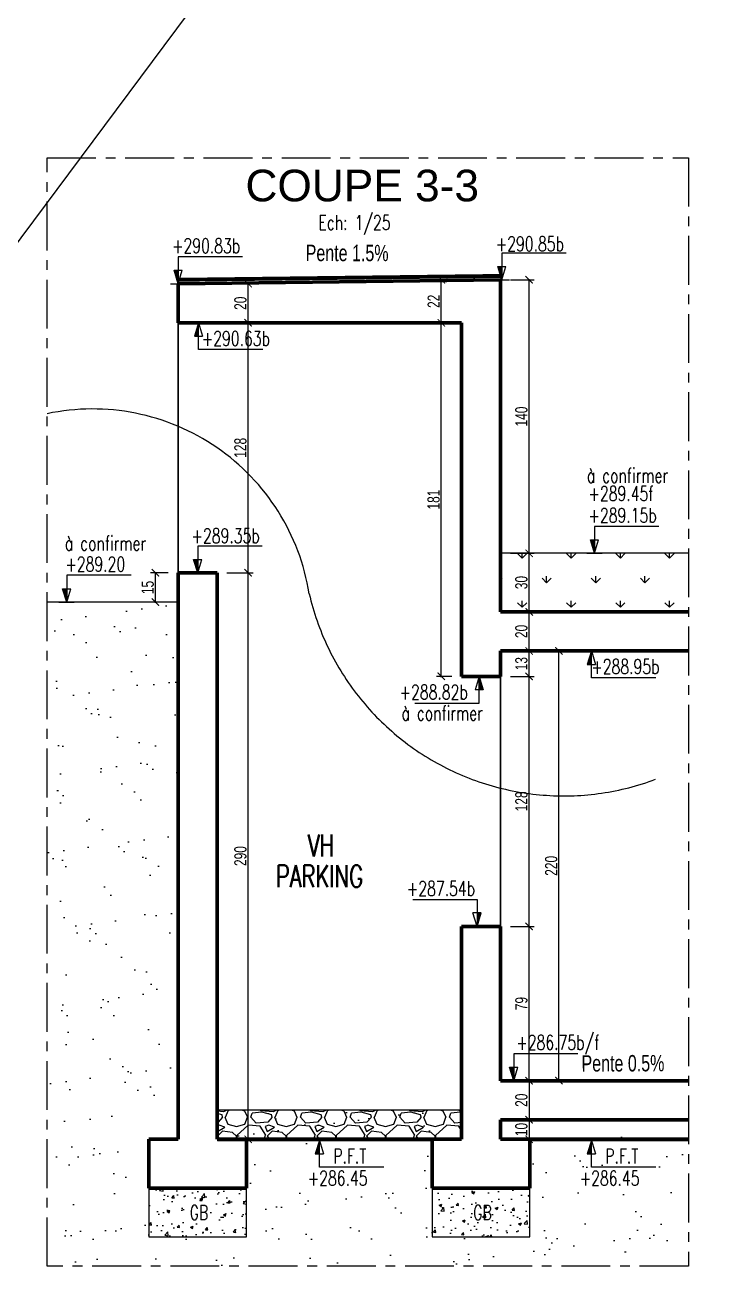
# Model space of a CAD drawing. Header units: metres. Extents: x -12536 to 12621, y -17191 to 9596.
# Drawn here: x 8620 to 8968, y 2401 to 3043 of the extents above; entities that cross this region are included whole.
import ezdxf
from ezdxf.enums import TextEntityAlignment as Align

# ---------------------------------------------------------------- set-up
doc = ezdxf.new("R2010")
doc.units = ezdxf.units.M
doc.header["$MEASUREMENT"] = 0
doc.header["$PDMODE"] = 2
doc.header["$PDSIZE"] = 0.25
doc.linetypes.add('AXES', pattern=[2, 1.25, -0.25, 0.25, -0.25])
doc.linetypes.add('CACHE2', pattern=[4.7625, 3.175, -1.5875])
for name, color, linetype, lineweight in [('B-AXE', 1, 'AXES', 13), ('B-CAC', 5, 'CACHE2', 9), ('B-COT', 1, 'Continuous', 18), ('B-HAC', 8, 'Continuous', 9), ('B-T-VUE', 3, 'Continuous', 30), ('B-TEXTE pentes', 3, 'Continuous', 25), ('B-TITRE', 7, 'Continuous', 40), ('B-TXT', 3, 'Continuous', 30), ('B-VOILE-BA', 7, 'Continuous', 60), ('COTATION', 1, 'Continuous', 18), ('Plots', 5, 'Continuous', 0)]:
    doc.layers.add(name, color=color, linetype=linetype, lineweight=lineweight)
doc.styles.add('TEXTE', font='arial.ttf', dxfattribs={"width": 0.7})
doc.styles.add('TEXTE50', font='romans.shx', dxfattribs={"width": 0.7, "height": 0.15})
doc.styles.add('TITRE50', font='arial.ttf', dxfattribs={"height": 0.3})
doc.dimstyles.new('COT25CMm', dxfattribs={"dimscale": 0.5, "dimtxt": 12.5, "dimasz": 7.5, "dimexe": 5, "dimexo": 10, "dimgap": 1.5, "dimtad": 1, "dimdec": 1, "dimrnd": 0.5, "dimzin": 12, "dimdsep": 46, "dimtxsty": 'TEXTE', "dimblk1": 'ARCHTICK', "dimblk2": 'ARCHTICK', "dimsah": 1, "dimcen": 0, "dimdle": 0.75, "dimclrd": 1, "dimclre": 1, "dimclrt": 3, "dimadec": 0, "dimazin": 3, "dimtfac": 1, "dimtdec": 1, "dimtmove": 1, "dimatfit": 3, "dimldrblk": 'ARCHTICK', "dimfxl": 1, "dimtolj": 1, "dimtzin": 0, "dimarcsym": 0})

# ---------------------------------------------------------------- blocks, each defined once
blk = doc.blocks.new('niv00')
at = {"layer": 'B-COT'}
for p, q in [((481926.262, -520782.891), (481926.92, -520782.891)), ((481926.92, -520782.891), (481926.92, -520783.165)), ((481926.92, -520783.165), (481926.879, -520783.028)), ((481926.962, -520783.028), (481926.879, -520783.028)), ((481926.92, -520783.165), (481926.962, -520783.028)), ((481926.999, -520783.165), (481926.842, -520783.165))]:
    blk.add_line(p, q, dxfattribs=at)
blk.add_solid([(481926.962, -520783.028), (481926.92, -520783.028), (481926.92, -520783.165)], dxfattribs=at)
blk = doc.blocks.new('_ArchTick')
at = {"color": 0, "linetype": 'ByBlock', "const_width": 0.15}
blk.add_lwpolyline([(-0.5, -0.5), (0.5, 0.5)], dxfattribs=at)
blk = doc.blocks.new('*D603')
at = {"layer": 'B-COT', "color": 1, "lineweight": -2, "transparency": 16777216}
for p, q in [((8868.51, 2709.48), (8880.57, 2709.48)), ((8878.07, 2581.11), (8878.07, 2709.86)), ((8868.51, 2581.48), (8880.57, 2581.48))]:
    blk.add_line(p, q, dxfattribs=at)
at = {"layer": 'Defpoints', "color": 0, "transparency": 16777216}
for p in [(8863.51, 2709.48), (8878.07, 2709.48), (8863.51, 2581.48)]:
    blk.add_point(p, dxfattribs=at)
at = {"layer": 'B-COT', "color": 1, "lineweight": -2, "transparency": 16777216, "xscale": 3.75, "yscale": 3.75, "zscale": 3.75}
for p, rotation in [((8878.07, 2709.48), 90), ((8878.07, 2581.48), 270)]:
    blk.add_blockref('_ArchTick', p, dxfattribs=dict(at, rotation=rotation))
at = {"layer": 'B-COT', "color": 3, "transparency": 16777216, "insert": (8874.13, 2645.48), "char_height": 6.25, "attachment_point": 5, "rotation": 90, "style": 'TEXTE'}
blk.add_mtext('\\A1;128', dxfattribs=at)
blk = doc.blocks.new('*D604')
at = {"layer": 'B-COT', "color": 1, "lineweight": -2, "transparency": 16777216}
for p, q in [((8868.51, 2722.48), (8880.57, 2722.48)), ((8878.07, 2709.11), (8878.07, 2722.86)), ((8868.51, 2709.48), (8880.57, 2709.48))]:
    blk.add_line(p, q, dxfattribs=at)
at = {"layer": 'Defpoints', "color": 0, "transparency": 16777216}
for p in [(8863.51, 2722.48), (8878.07, 2722.48), (8863.51, 2709.48)]:
    blk.add_point(p, dxfattribs=at)
at = {"layer": 'B-COT', "color": 1, "lineweight": -2, "transparency": 16777216, "xscale": 3.75, "yscale": 3.75, "zscale": 3.75}
for p, rotation in [((8878.07, 2722.48), 90), ((8878.07, 2709.48), 270)]:
    blk.add_blockref('_ArchTick', p, dxfattribs=dict(at, rotation=rotation))
at = {"layer": 'B-COT', "color": 3, "transparency": 16777216, "insert": (8874.12, 2715.98), "char_height": 6.25, "attachment_point": 5, "rotation": 90, "style": 'TEXTE'}
blk.add_mtext('\\A1;13', dxfattribs=at)
blk = doc.blocks.new('*D605')
at = {"layer": 'B-COT', "color": 1, "lineweight": -2, "transparency": 16777216}
for p, q in [((8868.51, 2742.48), (8880.57, 2742.48)), ((8878.07, 2722.11), (8878.07, 2742.86)), ((8868.51, 2722.48), (8880.57, 2722.48))]:
    blk.add_line(p, q, dxfattribs=at)
at = {"layer": 'Defpoints', "color": 0, "transparency": 16777216}
for p in [(8863.51, 2742.48), (8878.07, 2742.48), (8863.51, 2722.48)]:
    blk.add_point(p, dxfattribs=at)
at = {"layer": 'B-COT', "color": 1, "lineweight": -2, "transparency": 16777216, "xscale": 3.75, "yscale": 3.75, "zscale": 3.75}
for p, rotation in [((8878.07, 2742.48), 90), ((8878.07, 2722.48), 270)]:
    blk.add_blockref('_ArchTick', p, dxfattribs=dict(at, rotation=rotation))
at = {"layer": 'B-COT', "color": 3, "transparency": 16777216, "insert": (8874.13, 2732.48), "char_height": 6.25, "attachment_point": 5, "rotation": 90, "style": 'TEXTE'}
blk.add_mtext('\\A1;20', dxfattribs=at)
blk = doc.blocks.new('*D606')
at = {"layer": 'B-COT', "color": 1, "lineweight": -2, "transparency": 16777216}
for p, q in [((8868.51, 2772.48), (8880.57, 2772.48)), ((8878.07, 2742.11), (8878.07, 2772.86)), ((8868.51, 2742.48), (8880.57, 2742.48))]:
    blk.add_line(p, q, dxfattribs=at)
at = {"layer": 'Defpoints', "color": 0, "transparency": 16777216}
for p in [(8863.51, 2772.48), (8878.07, 2772.48), (8863.51, 2742.48)]:
    blk.add_point(p, dxfattribs=at)
at = {"layer": 'B-COT', "color": 1, "lineweight": -2, "transparency": 16777216, "xscale": 3.75, "yscale": 3.75, "zscale": 3.75}
for p, rotation in [((8878.07, 2772.48), 90), ((8878.07, 2742.48), 270)]:
    blk.add_blockref('_ArchTick', p, dxfattribs=dict(at, rotation=rotation))
at = {"layer": 'B-COT', "color": 3, "transparency": 16777216, "insert": (8874.12, 2757.48), "char_height": 6.25, "attachment_point": 5, "rotation": 90, "style": 'TEXTE'}
blk.add_mtext('\\A1;30', dxfattribs=at)
blk = doc.blocks.new('*D607')
at = {"layer": 'B-COT', "color": 1, "lineweight": -2, "transparency": 16777216}
for p, q in [((8868.51, 2912.48), (8880.57, 2912.48)), ((8878.07, 2772.11), (8878.07, 2912.86)), ((8868.51, 2772.48), (8880.57, 2772.48))]:
    blk.add_line(p, q, dxfattribs=at)
at = {"layer": 'Defpoints', "color": 0, "transparency": 16777216}
for p in [(8863.51, 2912.48), (8878.07, 2912.48), (8863.51, 2772.48)]:
    blk.add_point(p, dxfattribs=at)
at = {"layer": 'B-COT', "color": 1, "lineweight": -2, "transparency": 16777216, "xscale": 3.75, "yscale": 3.75, "zscale": 3.75}
for p, rotation in [((8878.07, 2912.48), 90), ((8878.07, 2772.48), 270)]:
    blk.add_blockref('_ArchTick', p, dxfattribs=dict(at, rotation=rotation))
at = {"layer": 'B-COT', "color": 3, "transparency": 16777216, "insert": (8874.13, 2842.48), "char_height": 6.25, "attachment_point": 5, "rotation": 90, "style": 'TEXTE'}
blk.add_mtext('\\A1;140', dxfattribs=at)
blk = doc.blocks.new('*D608')
at = {"layer": 'B-COT', "color": 1, "lineweight": -2, "transparency": 16777216}
for p, q in [((8833.15, 2709.11), (8833.15, 2890.86)), ((8838.51, 2890.48), (8830.65, 2890.48)), ((8838.51, 2709.48), (8830.65, 2709.48))]:
    blk.add_line(p, q, dxfattribs=at)
at = {"layer": 'Defpoints', "color": 0, "transparency": 16777216}
for p in [(8833.15, 2890.48), (8843.51, 2890.48), (8843.51, 2709.48)]:
    blk.add_point(p, dxfattribs=at)
at = {"layer": 'B-COT', "color": 1, "lineweight": -2, "transparency": 16777216, "xscale": 3.75, "yscale": 3.75, "zscale": 3.75}
for p, rotation in [((8833.15, 2890.48), 90), ((8833.15, 2709.48), 270)]:
    blk.add_blockref('_ArchTick', p, dxfattribs=dict(at, rotation=rotation))
at = {"layer": 'B-COT', "color": 3, "transparency": 16777216, "insert": (8829.21, 2799.98), "char_height": 6.25, "attachment_point": 5, "rotation": 90, "style": 'TEXTE'}
blk.add_mtext('\\A1;181', dxfattribs=at)
blk = doc.blocks.new('*D609')
at = {"layer": 'B-COT', "color": 1, "lineweight": -2, "transparency": 16777216}
for p, q in [((8723.51, 2762.48), (8736.86, 2762.48)), ((8734.36, 2472.11), (8734.36, 2762.86)), ((8723.51, 2472.48), (8736.86, 2472.48))]:
    blk.add_line(p, q, dxfattribs=at)
at = {"layer": 'Defpoints', "color": 0, "transparency": 16777216}
for p in [(8718.51, 2762.48), (8734.36, 2762.48), (8718.51, 2472.48)]:
    blk.add_point(p, dxfattribs=at)
at = {"layer": 'B-COT', "color": 1, "lineweight": -2, "transparency": 16777216, "xscale": 3.75, "yscale": 3.75, "zscale": 3.75}
for p, rotation in [((8734.36, 2762.48), 90), ((8734.36, 2472.48), 270)]:
    blk.add_blockref('_ArchTick', p, dxfattribs=dict(at, rotation=rotation))
at = {"layer": 'B-COT', "color": 3, "transparency": 16777216, "insert": (8730.42, 2617.48), "char_height": 6.25, "attachment_point": 5, "rotation": 90, "style": 'TEXTE'}
blk.add_mtext('\\A1;290', dxfattribs=at)
blk = doc.blocks.new('*D610')
at = {"layer": 'B-COT', "color": 1, "lineweight": -2, "transparency": 16777216}
for p, q in [((8734.36, 2762.11), (8734.36, 2890.86)), ((8703.51, 2890.48), (8736.86, 2890.48)), ((8723.51, 2762.48), (8736.86, 2762.48))]:
    blk.add_line(p, q, dxfattribs=at)
at = {"layer": 'Defpoints', "color": 0, "transparency": 16777216}
for p in [(8698.51, 2890.48), (8734.36, 2890.48), (8718.51, 2762.48)]:
    blk.add_point(p, dxfattribs=at)
at = {"layer": 'B-COT', "color": 1, "lineweight": -2, "transparency": 16777216, "xscale": 3.75, "yscale": 3.75, "zscale": 3.75}
for p, rotation in [((8734.36, 2890.48), 90), ((8734.36, 2762.48), 270)]:
    blk.add_blockref('_ArchTick', p, dxfattribs=dict(at, rotation=rotation))
at = {"layer": 'B-COT', "color": 3, "transparency": 16777216, "insert": (8730.42, 2826.48), "char_height": 6.25, "attachment_point": 5, "rotation": 90, "style": 'TEXTE'}
blk.add_mtext('\\A1;128', dxfattribs=at)
blk = doc.blocks.new('*D611')
at = {"layer": 'B-COT', "color": 1, "lineweight": -2, "transparency": 16777216}
for p, q in [((8693.51, 2762.48), (8684.43, 2762.48)), ((8686.93, 2747.11), (8686.93, 2762.86)), ((8693.51, 2747.48), (8684.43, 2747.48))]:
    blk.add_line(p, q, dxfattribs=at)
at = {"layer": 'Defpoints', "color": 0, "transparency": 16777216}
for p in [(8686.93, 2762.48), (8698.51, 2762.48), (8698.51, 2747.48)]:
    blk.add_point(p, dxfattribs=at)
at = {"layer": 'B-COT', "color": 1, "lineweight": -2, "transparency": 16777216, "xscale": 3.75, "yscale": 3.75, "zscale": 3.75}
for p, rotation in [((8686.93, 2762.48), 90), ((8686.93, 2747.48), 270)]:
    blk.add_blockref('_ArchTick', p, dxfattribs=dict(at, rotation=rotation))
at = {"layer": 'B-COT', "color": 3, "transparency": 16777216, "insert": (8682.99, 2754.98), "char_height": 6.25, "attachment_point": 5, "rotation": 90, "style": 'TEXTE'}
blk.add_mtext('\\A1;15', dxfattribs=at)
blk = doc.blocks.new('*D612')
at = {"layer": 'B-COT', "color": 1, "lineweight": -2, "transparency": 16777216}
for p, q in [((8868.51, 2581.48), (8880.57, 2581.48)), ((8878.07, 2502.11), (8878.07, 2581.86)), ((8869.01, 2502.48), (8880.57, 2502.48))]:
    blk.add_line(p, q, dxfattribs=at)
at = {"layer": 'Defpoints', "color": 0, "transparency": 16777216}
for p in [(8863.51, 2581.48), (8878.07, 2581.48), (8864.01, 2502.48)]:
    blk.add_point(p, dxfattribs=at)
at = {"layer": 'B-COT', "color": 1, "lineweight": -2, "transparency": 16777216, "xscale": 3.75, "yscale": 3.75, "zscale": 3.75}
for p, rotation in [((8878.07, 2581.48), 90), ((8878.07, 2502.48), 270)]:
    blk.add_blockref('_ArchTick', p, dxfattribs=dict(at, rotation=rotation))
at = {"layer": 'B-COT', "color": 3, "transparency": 16777216, "insert": (8874.13, 2541.98), "char_height": 6.25, "attachment_point": 5, "rotation": 90, "style": 'TEXTE'}
blk.add_mtext('\\A1;79', dxfattribs=at)
blk = doc.blocks.new('*D613')
at = {"layer": 'B-COT', "color": 1, "lineweight": -2, "transparency": 16777216}
for p, q in [((8859.12, 2912.48), (8830.65, 2912.48)), ((8833.15, 2890.11), (8833.15, 2912.86)), ((8838.51, 2890.48), (8830.65, 2890.48))]:
    blk.add_line(p, q, dxfattribs=at)
at = {"layer": 'Defpoints', "color": 0, "transparency": 16777216}
for p in [(8833.15, 2912.48), (8864.12, 2912.48), (8843.51, 2890.48)]:
    blk.add_point(p, dxfattribs=at)
at = {"layer": 'B-COT', "color": 1, "lineweight": -2, "transparency": 16777216, "xscale": 3.75, "yscale": 3.75, "zscale": 3.75}
for p, rotation in [((8833.15, 2912.48), 90), ((8833.15, 2890.48), 270)]:
    blk.add_blockref('_ArchTick', p, dxfattribs=dict(at, rotation=rotation))
at = {"layer": 'B-COT', "color": 3, "transparency": 16777216, "insert": (8829.26, 2901.48), "char_height": 6.25, "attachment_point": 5, "rotation": 90, "style": 'TEXTE'}
blk.add_mtext('\\A1;22', dxfattribs=at)
blk = doc.blocks.new('*D614')
at = {"layer": 'B-COT', "color": 1, "lineweight": -2, "transparency": 16777216}
for p, q in [((8703.51, 2910.48), (8736.86, 2910.48)), ((8734.36, 2890.11), (8734.36, 2910.86)), ((8703.51, 2890.48), (8736.86, 2890.48))]:
    blk.add_line(p, q, dxfattribs=at)
at = {"layer": 'Defpoints', "color": 0, "transparency": 16777216}
for p in [(8698.51, 2910.48), (8734.36, 2910.48), (8698.51, 2890.48)]:
    blk.add_point(p, dxfattribs=at)
at = {"layer": 'B-COT', "color": 1, "lineweight": -2, "transparency": 16777216, "xscale": 3.75, "yscale": 3.75, "zscale": 3.75}
for p, rotation in [((8734.36, 2910.48), 90), ((8734.36, 2890.48), 270)]:
    blk.add_blockref('_ArchTick', p, dxfattribs=dict(at, rotation=rotation))
at = {"layer": 'B-COT', "color": 3, "transparency": 16777216, "insert": (8730.42, 2900.48), "char_height": 6.25, "attachment_point": 5, "rotation": 90, "style": 'TEXTE'}
blk.add_mtext('\\A1;20', dxfattribs=at)
blk = doc.blocks.new('*D615')
at = {"layer": 'B-COT', "color": 1, "lineweight": -2, "transparency": 16777216}
for p, q in [((8869.01, 2502.48), (8880.57, 2502.48)), ((8878.07, 2502.86), (8878.07, 2482.11)), ((8877.39, 2482.48), (8880.57, 2482.48))]:
    blk.add_line(p, q, dxfattribs=at)
at = {"layer": 'Defpoints', "color": 0, "transparency": 16777216}
for p in [(8864.01, 2502.48), (8872.39, 2482.48), (8878.07, 2482.48)]:
    blk.add_point(p, dxfattribs=at)
at = {"layer": 'B-COT', "color": 1, "lineweight": -2, "transparency": 16777216, "xscale": 3.75, "yscale": 3.75, "zscale": 3.75}
for p, rotation in [((8878.07, 2502.48), 90), ((8878.07, 2482.48), 270)]:
    blk.add_blockref('_ArchTick', p, dxfattribs=dict(at, rotation=rotation))
at = {"layer": 'B-COT', "color": 3, "transparency": 16777216, "insert": (8874.13, 2492.48), "char_height": 6.25, "attachment_point": 5, "rotation": 90, "style": 'TEXTE'}
blk.add_mtext('\\A1;20', dxfattribs=at)
blk = doc.blocks.new('*D616')
at = {"layer": 'B-COT', "color": 1, "lineweight": -2, "transparency": 16777216}
for p, q in [((8877.39, 2482.48), (8880.57, 2482.48)), ((8878.07, 2482.86), (8878.07, 2472.11)), ((8876.01, 2472.48), (8880.57, 2472.48))]:
    blk.add_line(p, q, dxfattribs=at)
at = {"layer": 'Defpoints', "color": 0, "transparency": 16777216}
for p in [(8872.39, 2482.48), (8871.01, 2472.48), (8878.07, 2472.48)]:
    blk.add_point(p, dxfattribs=at)
at = {"layer": 'B-COT', "color": 1, "lineweight": -2, "transparency": 16777216, "xscale": 3.75, "yscale": 3.75, "zscale": 3.75}
for p, rotation in [((8878.07, 2482.48), 90), ((8878.07, 2472.48), 270)]:
    blk.add_blockref('_ArchTick', p, dxfattribs=dict(at, rotation=rotation))
at = {"layer": 'B-COT', "color": 3, "transparency": 16777216, "insert": (8874.13, 2477.48), "char_height": 6.25, "attachment_point": 5, "rotation": 90, "style": 'TEXTE'}
blk.add_mtext('\\A1;10', dxfattribs=at)
blk = doc.blocks.new('*D617')
at = {"layer": 'B-COT', "color": 1, "lineweight": -2, "transparency": 16777216}
for p, q in [((8889.86, 2722.48), (8895.82, 2722.48)), ((8893.32, 2502.11), (8893.32, 2722.86)), ((8889.86, 2502.48), (8895.82, 2502.48))]:
    blk.add_line(p, q, dxfattribs=at)
at = {"layer": 'Defpoints', "color": 0, "transparency": 16777216}
for p in [(8884.86, 2722.48), (8893.32, 2722.48), (8884.86, 2502.48)]:
    blk.add_point(p, dxfattribs=at)
at = {"layer": 'B-COT', "color": 1, "lineweight": -2, "transparency": 16777216, "xscale": 3.75, "yscale": 3.75, "zscale": 3.75}
for p, rotation in [((8893.32, 2722.48), 90), ((8893.32, 2502.48), 270)]:
    blk.add_blockref('_ArchTick', p, dxfattribs=dict(at, rotation=rotation))
at = {"layer": 'B-COT', "color": 3, "transparency": 16777216, "insert": (8889.38, 2612.48), "char_height": 6.25, "attachment_point": 5, "rotation": 90, "style": 'TEXTE'}
blk.add_mtext('\\A1;220', dxfattribs=at)

msp = doc.modelspace()

# ---------------------------------------------------------------- hatches: boundary and pattern name
at = {"layer": 'B-HAC', "linetype": 'ByBlock'}
h = msp.add_hatch(dxfattribs=at)
h.set_pattern_fill('AR-SAND', color=256, scale=0.6)
h.set_pattern_definition([(37.5, (-106994.002, -7789.238), (-0.960019, 29.364794), [0, -23.1648, 0, -25.908, 0, -24.765]), (7.5, (-106994, -7789.238), (26.971397, 43.009506), [0, -12.4968, 0, -20.8788, 0, -8.001]), (327.5, (-107012.747, -7789.238), (47.459542, 0.086231), [0, -7.62, 0, -27.432, 0, -35.814]), (317.5, (-107012.747, -7789.238), (45.813387, 13.37576), [0, -3.81, 0, -17.9832, 0, -20.574])])
h.paths.add_polyline_path([(8959.581, 2474.48), (8863.511, 2474.48), (8863.511, 2472.48), (8878.511, 2472.48), (8878.511, 2447.48), (8878.511, 2422.48), (8828.511, 2422.48), (8828.511, 2447.48), (8828.511, 2472.48), (8843.511, 2472.48), (8843.511, 2487.48), (8718.511, 2487.48), (8718.511, 2472.48), (8733.511, 2472.48), (8733.511, 2447.48), (8733.511, 2422.48), (8683.511, 2422.48), (8683.511, 2447.48), (8683.511, 2472.48), (8698.511, 2472.48), (8698.511, 2747.48), (8631.501, 2747.48), (8631.501, 2407.536), (8959.581, 2407.536)])
h.paths.add_polyline_path([(8907.808, 2465.094), (8909.884, 2471.953), (8911.96, 2465.094)], flags=16)
h.paths.add_polyline_path([(8768.701, 2465.094), (8770.777, 2471.953), (8772.854, 2465.094)], flags=16)
h.paths.add_polyline_path([(8763.958, 2446.958), (8799.958, 2446.958), (8799.958, 2458.208), (8763.958, 2458.208)], flags=16)
h.paths.add_polyline_path([(8777.042, 2458.308), (8798.292, 2458.308), (8798.292, 2469.558), (8777.042, 2469.558)], flags=16)
h.paths.add_polyline_path([(8903.065, 2446.958), (8939.065, 2446.958), (8939.065, 2458.208), (8903.065, 2458.208)], flags=16)
h.paths.add_polyline_path([(8916.148, 2458.308), (8937.398, 2458.308), (8937.398, 2469.558), (8916.148, 2469.558)], flags=16)
at = {"layer": 'B-HAC'}
h = msp.add_hatch(dxfattribs=at)
h.set_pattern_fill('GRAVEL', color=256)
h.set_pattern_definition([(228.0127875, (-107026.7337, -7752.5718), (-203.200000016, -228.599999986), [3.4172144, -338.3048364]), (184.969741, (-107029.0197, -7755.1118), (304.799999879, 25.400001447), [5.864047, -580.540489]), (132.5104471, (-107034.8617, -7755.6198), (254.000000107, -279.399999902), [4.134815, -409.347228]), (267.273689, (-107044.7677, -7761.9698), (25.400000053, 507.999999997), [5.340045, -528.664374]), (292.8336542, (-107045.0217, -7767.3038), (-127.00000001, 304.799999996), [5.236337, -518.3980775]), (357.273689, (-107042.9897, -7772.1298), (-507.999999997, 25.400000053), [5.340045, -528.664374]), (37.6942405, (-107037.6557, -7772.3838), (-330.1999999854, -254.000000019), [7.0619366, -699.131153]), (72.2553284, (-107032.0677, -7768.0658), (177.800000048, 558.799999985), [6.667195, -660.052566]), (121.4295656, (-107030.0357, -7761.7158), (-203.200000029, 330.199999982), [5.35813, -530.455457]), (175.2363583, (-107032.8297, -7757.1438), (279.399999996, -25.400000044), [6.117133, -299.7393695]), (222.3974378, (-107038.9257, -7756.6358), (-304.79999999, -279.4000000106), [7.910779, -783.167725]), (138.8140748, (-107019.6217, -7762.2238), (-177.79999999, 152.40000001), [2.7000454, -267.305658]), (171.4692344, (-107021.6537, -7760.4458), (330.200000009, -50.799999942), [5.13682, -508.54639]), (225, (-107026.734, -7759.684), (-4e-15, -25.4), [3.5920934, -32.328931]), (203.1985905, (-107028.5117, -7756.6358), (127, 50.79999999), [1.934413, -191.5062237]), (291.8014095, (-107030.2897, -7757.398), (-25.4, 76.2), [2.735656, -134.04753]), (30.9637565, (-107029.2737, -7759.9378), (76.2, 50.8), [4.4431966, -143.6629815]), (161.565051, (-107025.464, -7757.652), (50.8, -25.4), [3.2128714, -77.108981]), (16.3895403, (-107045.0217, -7757.3978), (254, 76.2), [4.50088, -445.588267]), (70.346176, (-107040.7037, -7756.1278), (-101.60000001, -279.399999997), [3.7759894, -373.822157]), (293.1985905, (-107025.4637, -7752.5718), (-50.79999999, 127), [3.868801, -189.571836]), (343.6104597, (-107023.9397, -7756.1278), (-254.000000005, 76.199999982), [4.50088, -445.588267]), (339.4439548, (-107045.0217, -7773.1458), (-127, 50.8), [4.340352, -212.677343]), (294.7751406, (-107040.9577, -7774.6698), (-127.00000015, 279.39999993), [3.636721, -360.035934]), (66.8014095, (-107025.2097, -7777.9718), (50.79999999, 127), [3.868801, -189.571836]), (17.3540246, (-107023.6857, -7774.4158), (-330.199999993, -101.600000021), [4.2578274, -421.52376]), (69.4439548, (-107037.6557, -7777.9718), (-50.8, -127), [2.170176, -214.847519]), (101.3099325, (-107026.7337, -7777.972), (-25.4, 101.6), [1.295146, -128.2199496]), (165.9637565, (-107026.9877, -7776.702), (76.2, -25.4), [5.236337, -99.490546]), (186.009006, (-107032.0677, -7775.4318), (253.999999999, 25.400000013), [4.85267, -480.4136486]), (303.6900675, (-107029.274, -7762.224), (-25.4, 50.8), [3.663239, -87.9177636]), (353.1572266, (-107027.2417, -7765.2718), (431.800000003, -50.799999977), [6.3955676, -633.1600907]), (60.945396, (-107020.8917, -7766.0338), (-101.600000003, -177.8), [2.6150824, -258.893923]), (90, (-107019.622, -7763.748), (-25.4, 25.4), [1.524, -23.876]), (120.2564372, (-107032.5757, -7774.6698), (101.599999988, -177.800000007), [3.5286696, -349.339408]), (48.0127875, (-107034.3537, -7771.6218), (203.200000017, 228.599999985), [6.834429, -334.887622]), (0, (-107029.782, -7766.542), (25.4, 25.4), [6.604, -18.796]), (325.3048465, (-107023.1777, -7766.5418), (254.000000096, -177.799999863), [4.0160956, -397.593167]), (254.054604, (-107019.8757, -7768.8278), (-25.4, -101.6), [3.698291, -181.2165004]), (207.6459754, (-107020.8917, -7772.3838), (-482.600000018, -253.999999966), [6.021451, -596.124644]), (175.4260787, (-107026.2257, -7775.1778), (-330.2, 25.4), [6.3702946, -630.6584646])])
h.paths.add_polyline_path([(8718.511, 2487.48), (8718.511, 2472.48), (8843.511, 2472.48), (8843.511, 2487.48)])
h = msp.add_hatch(dxfattribs=at)
h.set_pattern_fill('AR-CONC', color=256, scale=2)
h.set_pattern_definition([(50, (-3056.57, 64850.64), (14.3452037, -1.2550427), [1.5, -16.5]), (355, (-3056.57, 64850.64), (-2.7750267, 15.0438427), [1.2, -13.2]), (100.451444, (-3055.375, 64850.536), (11.570177, 13.7887998), [1.274804, -14.0228422]), (46.1842, (-3056.57, 64854.64), (21.3448266, -3.3103856), [2.25, -24.75]), (96.635635, (-3054.792, 64854.364), (18.693239, 19.482372), [1.912207, -21.034275]), (351.184164, (-3056.57, 64854.64), (18.693239, 19.482372), [1.8, -19.8]), (21, (-3054.57, 64853.64), (11.938141, -8.0523778), [1.5, -16.5]), (326, (-3054.57, 64853.64), (4.8663066, 14.503001), [1.2, -13.2]), (71.451445, (-3053.575, 64852.969), (16.8044475, 6.450623), [1.2748038, -14.0228422]), (37.5, (-3056.5703, 64850.6403), (0.2431971, 6.65787708), [0, -13.04, 0, -13.4, 0, -13.25]), (7.5, (-3056.57, 64850.64), (5.26139075, 7.8882342), [0, -7.64, 0, -12.74, 0, -5.05]), (327.5, (-3061.0303, 64850.64), (10.67644872, -0.45109743), [0, -5, 0, -15.6, 0, -20.7]), (317.5, (-3063.03, 64850.64), (11.6637234, 2.0020996), [0, -6.5, 0, -10.36, 0, -14.7])])
h.paths.add_polyline_path([(8733.519, 2422.48), (8683.503, 2422.48), (8683.543, 2447.48), (8733.511, 2447.48)])
h = msp.add_hatch(dxfattribs=at)
h.set_pattern_fill('AR-CONC', color=256, scale=2)
h.set_pattern_definition([(50, (-3123.57, 64850.64), (14.3452037, -1.2550427), [1.5, -16.5]), (355, (-3123.57, 64850.64), (-2.7750267, 15.0438427), [1.2, -13.2]), (100.451444, (-3122.375, 64850.536), (11.570177, 13.7887998), [1.274804, -14.0228422]), (46.1842, (-3123.57, 64854.64), (21.3448266, -3.3103856), [2.25, -24.75]), (96.635635, (-3121.792, 64854.364), (18.693239, 19.482372), [1.912207, -21.034275]), (351.184164, (-3123.57, 64854.64), (18.693239, 19.482372), [1.8, -19.8]), (21, (-3121.57, 64853.64), (11.938141, -8.0523778), [1.5, -16.5]), (326, (-3121.57, 64853.64), (4.8663066, 14.503001), [1.2, -13.2]), (71.451445, (-3120.575, 64852.969), (16.8044475, 6.450623), [1.2748038, -14.0228422]), (37.5, (-3123.5703, 64850.6403), (0.2431971, 6.65787708), [0, -13.04, 0, -13.4, 0, -13.25]), (7.5, (-3123.57, 64850.64), (5.26139075, 7.8882342), [0, -7.64, 0, -12.74, 0, -5.05]), (327.5, (-3128.0303, 64850.64), (10.67644872, -0.45109743), [0, -5, 0, -15.6, 0, -20.7]), (317.5, (-3130.03, 64850.64), (11.6637234, 2.0020996), [0, -6.5, 0, -10.36, 0, -14.7])])
h.paths.add_polyline_path([(8878.519, 2422.48), (8828.503, 2422.48), (8828.543, 2447.48), (8878.511, 2447.48)])
at = {"layer": 'Plots'}
h = msp.add_hatch(dxfattribs=at)
h.set_pattern_fill('GRASS', color=3, scale=0.7)
h.set_pattern_definition([(90, (-107055.269, -7778.238), (-12.5723586, 12.5723586), [3.33375, -21.8109671]), (45, (-107055.269, -7778.238), (-12.5723586, 12.5723586), [3.33375, -14.44625]), (135, (-107055.269, -7778.238), (-12.5723586, -12.5723586), [3.33375, -14.44625])])
h.paths.add_polyline_path([(8959.581, 2772.48), (8863.511, 2772.48), (8863.511, 2742.48), (8959.581, 2742.48)])

# ---------------------------------------------------------------- linework, layer by layer
at = {"layer": 'B-AXE', "ltscale": 20}
msp.add_lwpolyline([(8959.581, 2974.937), (8959.581, 2407.536), (8631.501, 2407.536), (8631.501, 2974.937)], close=True, dxfattribs=at)
at = {"layer": 'B-CAC', "ltscale": 25, "const_width": 2}
for points in [[(8863.511, 2914.48), (8698.511, 2912.48)], [(8828.511, 2472.48), (8718.511, 2472.48)], [(8959.581, 2472.48), (8878.511, 2472.48)]]:
    msp.add_lwpolyline(points, dxfattribs=at)
at = {"layer": 'B-CAC', "ltscale": 100}
for centre, radius, start, end in [((8654.749, 2734.133), 112.22, 9.009584, 101.956724), ((8895.823, 2781.998), 133.715, 193.093479, 290.559524)]:
    msp.add_arc(centre, radius, start, end, dxfattribs=at)
at = {"layer": 'B-COT'}
msp.add_lwpolyline([(12620.595, 8316.185), (6422.806, -17.901)], dxfattribs=at)
at = {"layer": 'B-HAC'}
msp.add_line((8843.511, 2487.48), (8718.511, 2487.48), dxfattribs=at)
for points in [[(8733.511, 2447.48), (8683.511, 2447.48), (8683.511, 2422.48), (8733.511, 2422.48)], [(8878.511, 2447.48), (8828.511, 2447.48), (8828.511, 2422.48), (8878.511, 2422.48)]]:
    msp.add_lwpolyline(points, close=True, dxfattribs=at)
at = {"layer": 'B-T-VUE', "ltscale": 0.25}
for p, q in [((8698.511, 2890.48), (8698.511, 2762.48)), ((8863.511, 2709.48), (8863.511, 2581.48))]:
    msp.add_line(p, q, dxfattribs=at)
at = {"layer": 'B-VOILE-BA'}
for p, q in [((8863.511, 2912.48), (8698.511, 2910.48)), ((8698.511, 2910.48), (8698.511, 2890.48)), ((8863.511, 2912.48), (8863.511, 2742.48)), ((8843.511, 2890.48), (8698.511, 2890.48)), ((8843.511, 2890.48), (8843.511, 2709.48)), ((8698.511, 2762.48), (8698.511, 2472.48)), ((8718.511, 2762.48), (8698.511, 2762.48)), ((8718.511, 2762.48), (8718.511, 2472.48)), ((8959.581, 2742.48), (8863.511, 2742.48)), ((8959.581, 2722.48), (8863.511, 2722.48)), ((8863.511, 2722.48), (8863.511, 2709.48)), ((8863.511, 2709.48), (8843.511, 2709.48)), ((8863.511, 2581.48), (8843.511, 2581.48)), ((8843.511, 2581.48), (8843.511, 2472.48)), ((8863.511, 2581.48), (8863.511, 2502.48)), ((8959.581, 2502.48), (8863.511, 2502.48)), ((8959.581, 2482.48), (8863.511, 2482.48)), ((8863.511, 2482.48), (8863.511, 2472.48)), ((8683.511, 2472.48), (8683.511, 2447.48)), ((8698.511, 2472.48), (8683.511, 2472.48)), ((8718.511, 2472.48), (8733.511, 2472.48)), ((8733.511, 2472.48), (8733.511, 2447.48)), ((8828.511, 2472.48), (8828.511, 2447.48)), ((8843.511, 2472.48), (8828.511, 2472.48)), ((8863.511, 2472.48), (8878.511, 2472.48)), ((8878.511, 2472.48), (8878.511, 2447.48)), ((8683.511, 2447.48), (8733.511, 2447.48)), ((8878.511, 2447.48), (8828.511, 2447.48))]:
    msp.add_line(p, q, dxfattribs=at)
at = {"layer": 'Plots'}
for p, q in [((8959.581, 2772.48), (8863.511, 2772.48)), ((8698.511, 2747.48), (8631.501, 2747.48))]:
    msp.add_line(p, q, dxfattribs=at)

# ---------------------------------------------------------------- block references
at = {"layer": 'COTATION', "yscale": 50.00000000000006, "zscale": 50.00000000000006}
for p, xscale in [((24105044.535, 26042068.747), -50.00000000000006), ((24105210.14, 26042070.747), -50.00000000000006), ((24105257.57, 26041930.747), -50.00000000000006), ((24105054.535, 26041920.747), -50.00000000000006), ((24104987.537, 26041905.747), -50.00000000000006), ((-24087494.589, 26041739.747), 50.00000000000006), ((24105216.166, 26041660.747), -50.00000000000006)]:
    msp.add_blockref('niv00', p, dxfattribs=dict(at, xscale=xscale))
at = {"layer": 'COTATION', "yscale": 50.00000000000006, "zscale": 50.00000000000006, "rotation": 180}
for p, xscale in [((24105054.987, -26036267.787), 50.00000000000006), ((24105255.907, -26036435.787), 50.00000000000006), ((-24087493.551, -26036448.787), -50.00000000000006), ((24105116.801, -26036686.314), 50.00000000000006), ((24105255.907, -26036686.314), 50.00000000000006)]:
    msp.add_blockref('niv00', p, dxfattribs=dict(at, xscale=xscale))

# ---------------------------------------------------------------- texts
at = {"layer": 'B-TEXTE pentes', "extrusion": (2.02282e-05, 1.46132e-05, 1), "style": 'TEXTE', "width": 0.7}
msp.add_text('Pente 1.5%%%', height=8.38656, rotation=359.900877, dxfattribs=at).set_placement((8763.774, 2922.063, 0.221))
at = {"layer": 'B-TEXTE pentes', "extrusion": (-2.0247e-05, 1.45871e-05, 1), "style": 'TEXTE', "width": 0.7}
msp.add_text('Pente 0.5%%%', height=8.38656, rotation=0.172862, dxfattribs=at).set_placement((8904.874, 2507.158, -0.143))
at = {"layer": 'B-TITRE', "color": 6, "style": 'TITRE50'}
msp.add_text('COUPE 3-3', height=16.2, rotation=359.999999, dxfattribs=at).set_placement((8792.706, 2952.646), align=Align.CENTER)
at = {"layer": 'B-TXT', "style": 'TEXTE50', "width": 0.7}
msp.add_text('Ech: 1/25', height=7.5, rotation=359.957501, dxfattribs=at).set_placement((8788.767, 2938.01), align=Align.CENTER)
for s, height, rotation, p in [('+290.83b', 7.5, 359.999999, (8695.403, 2926.161)), ('+290.85b', 7.5, 359.999999, (8861.008, 2927.161)), ('+290.63b', 7.5, 359.999999, (8710.62, 2878.71)), ('à confirmer', 7.5, 0.000001, (8907.554, 2808.595)), ('+289.45f', 7.5, 359.999999, (8908.438, 2799.285)), ('+289.15b', 7.5, 359.999999, (8908.438, 2788.161)), ('à confirmer', 7.5, 0.000001, (8640.553, 2773.88)), ('+289.35b', 7.5, 359.999999, (8705.403, 2777.73)), ('+289.20', 7.5, 359.999999, (8640.853, 2763.161)), ('+288.95b', 7.5, 359.999999, (8909.872, 2710.71)), ('+288.82b', 7.5, 0.000001, (8811.816, 2697.71)), ('à confirmer', 7.5, 0.000001, (8812.765, 2686.919)), ('VH', 11.25, 359.999999, (8764.859, 2617.283, -3)), ('PARKING', 11.25, 359.999999, (8748.538, 2601.548, -3)), ('+287.54b', 7.5, 0.000001, (8815.544, 2597.161)), ('+286.75b/f', 7.5, 359.999999, (8871.521, 2518.353)), ('P.F.T', 7.5, 359.999999, (8777.917, 2460.183)), ('P.F.T', 7.5, 359.999999, (8917.023, 2460.183)), ('+286.45', 7.5, 359.999999, (8764.833, 2448.833)), ('+286.45', 7.5, 359.999999, (8903.94, 2448.833))]:
    msp.add_text(s, height=height, rotation=rotation, dxfattribs=at).set_placement(p)
at = {"layer": 'B-TXT', "lineweight": 25, "style": 'TEXTE50', "width": 0.7}
for p in [(8709.185, 2434.978), (8854.185, 2434.978)]:
    msp.add_text(' GB ', height=7.5, rotation=0.000001, dxfattribs=at).set_placement(p, align=Align.MIDDLE_CENTER)

# ---------------------------------------------------------------- dimensions: what is measured, and where the dimension line sits
at = {"layer": 'B-COT'}
for base, p1, p2, picture, middle in [((8734.357, 2910.48), (8698.511, 2890.48), (8698.511, 2910.48), '*D614', (8730.416, 2900.48)), ((8833.147, 2912.48), (8843.511, 2890.48), (8864.117, 2912.48), '*D613', (8829.259, 2901.48)), ((8878.068, 2912.48), (8863.511, 2772.48), (8863.511, 2912.48), '*D607', (8874.127, 2842.48)), ((8734.357, 2890.48), (8718.511, 2762.48), (8698.511, 2890.48), '*D610', (8730.416, 2826.48)), ((8833.147, 2890.48), (8843.511, 2709.48), (8843.511, 2890.48), '*D608', (8829.206, 2799.98)), ((8878.068, 2772.48), (8863.511, 2742.48), (8863.511, 2772.48), '*D606', (8874.125, 2757.48)), ((8686.93, 2762.48), (8698.511, 2747.48), (8698.511, 2762.48), '*D611', (8682.989, 2754.98)), ((8734.357, 2762.48), (8718.511, 2472.48), (8718.511, 2762.48), '*D609', (8730.416, 2617.48)), ((8878.068, 2742.48), (8863.511, 2722.48), (8863.511, 2742.48), '*D605', (8874.127, 2732.48)), ((8893.325, 2722.48), (8884.857, 2502.48), (8884.857, 2722.48), '*D617', (8889.384, 2612.48)), ((8878.068, 2709.48), (8863.511, 2581.48), (8863.511, 2709.48), '*D603', (8874.127, 2645.48)), ((8878.068, 2581.48), (8864.011, 2502.48), (8863.511, 2581.48), '*D612', (8874.127, 2541.98)), ((8878.068, 2482.48), (8864.011, 2502.48), (8872.389, 2482.48), '*D615', (8874.127, 2492.48)), ((8878.068, 2472.48), (8872.389, 2482.48), (8871.011, 2472.48), '*D616', (8874.127, 2477.48))]:
    dim = msp.add_linear_dim(base=base, p1=p1, p2=p2, angle=90, dimstyle='COT25CMm', dxfattribs=at)
    dim.commit()
    dim.dimension.update_dxf_attribs({"geometry": picture, "text_midpoint": middle})
dim = msp.add_linear_dim(base=(8878.068, 2722.48), p1=(8863.511, 2709.48), p2=(8863.511, 2722.48), angle=90, dimstyle='COT25CMm', dxfattribs=at)
dim.commit()
dim.dimension.update_dxf_attribs({"geometry": '*D604', "text_midpoint": (8878.068, 2715.98), "dimtype": 160})

doc.saveas('drawing.dxf')
